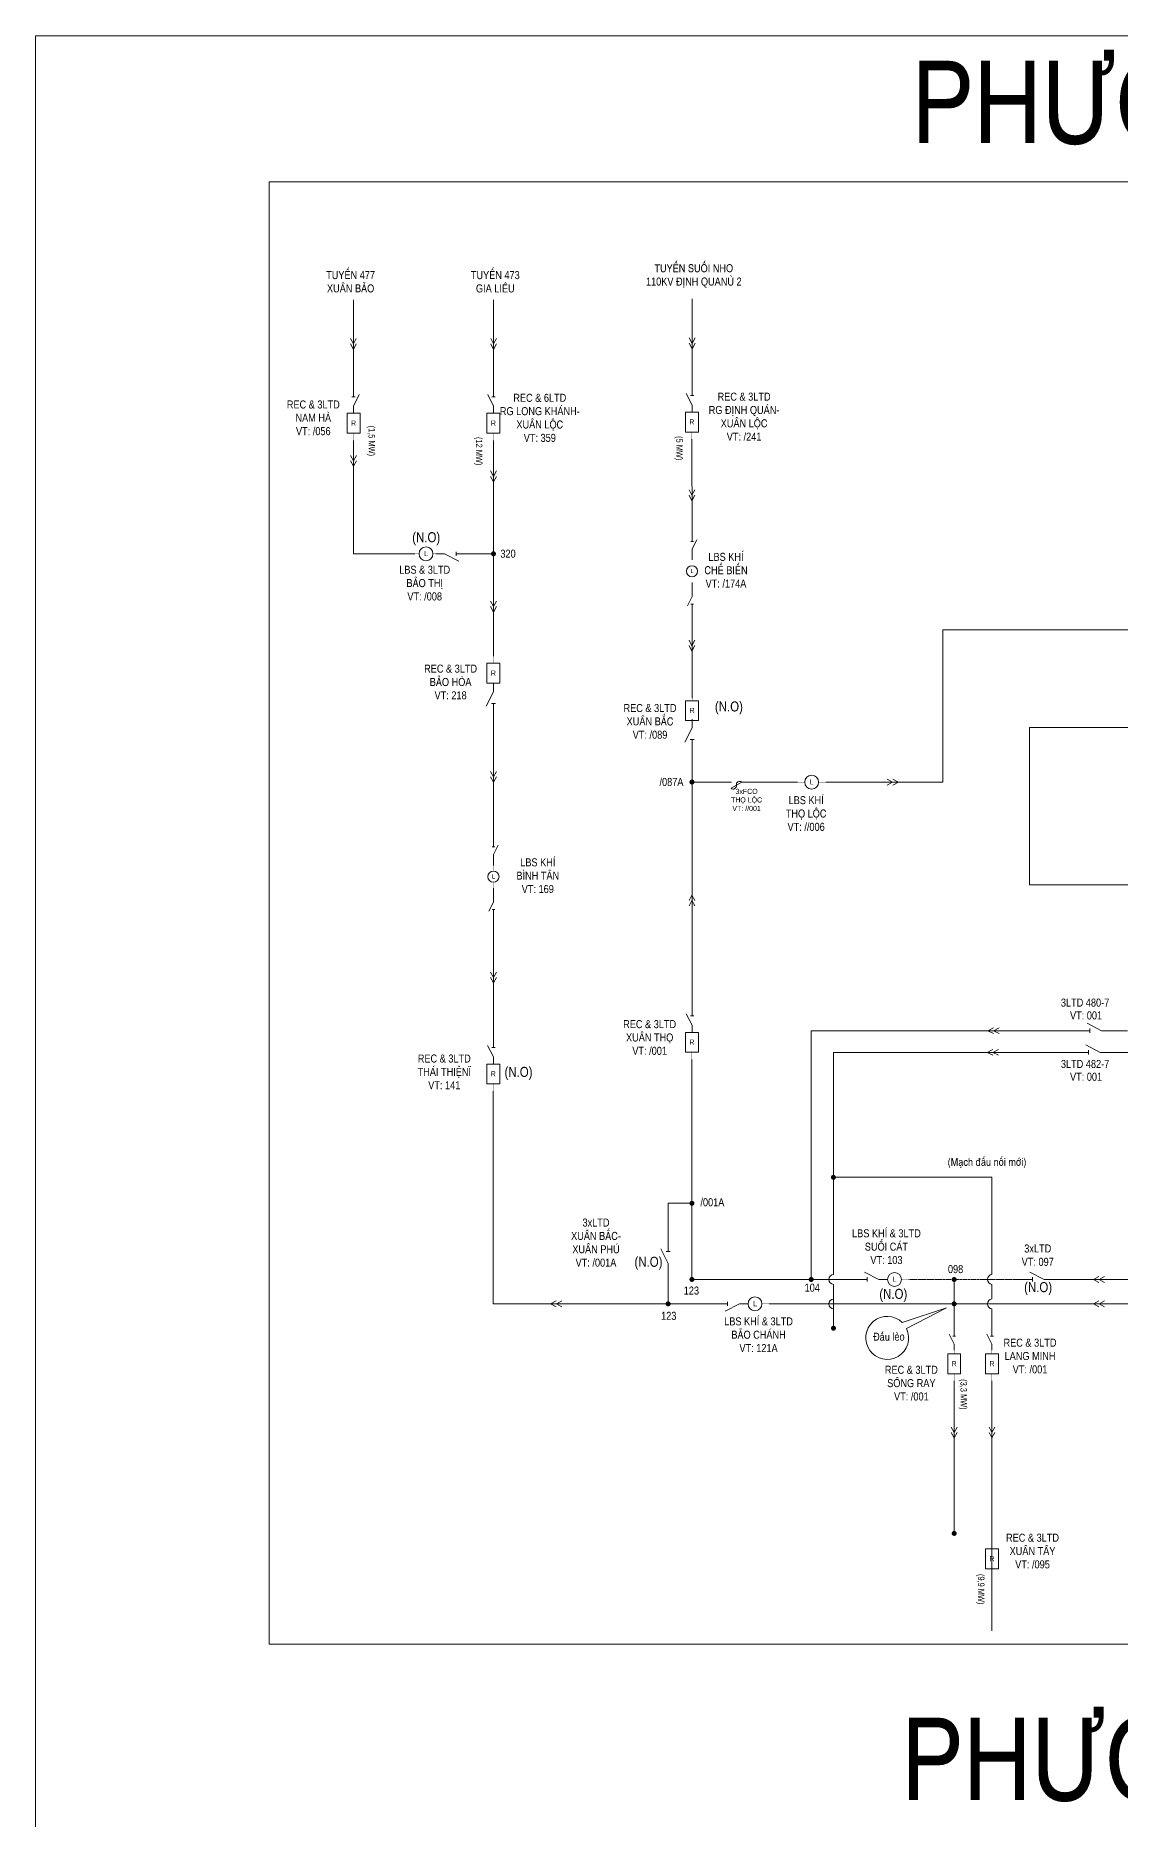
# Model space of a CAD drawing. Header units: inches. Extents: x 2152 to 4977, y -3144 to -873.
# Drawn here: x 3533.1 to 3819.5, y -1348.3 to -877.4 of the extents above; entities that cross this region are included whole.
import ezdxf
from ezdxf.enums import TextEntityAlignment as Align

# ---------------------------------------------------------------- set-up
doc = ezdxf.new("R2010")
doc.units = ezdxf.units.IN
doc.header["$LTSCALE"] = 0.2
doc.header["$MEASUREMENT"] = 0
doc.linetypes.add('DASHED', pattern=[0.75, 0.5, -0.25])
doc.layers.get('0').update_dxf_attribs({"lineweight": 5})
for name, color, linetype, lineweight in [('Cap ngam', 1, 'DASHED', 15), ('Day 22kV', 1, 'Continuous', 13), ('Khung', 7, 'Continuous', 13), ('Text', 7, 'Continuous', 9), ('Thiet bi', 3, 'Continuous', 9)]:
    doc.layers.add(name, color=color, linetype=linetype, lineweight=lineweight)
doc.styles.add('V-H-C', font='VHELVCN.TTF')
doc.styles.add('V-H-C-B', font='VHELVCB.TTF')

# ---------------------------------------------------------------- blocks, each defined once
blk = doc.blocks.new('ALTD')
at = {"color": 0}
for points in [[(3.38, 1.08), (1.27, 0), (0, 0)], [(2.99, 0.31), (2.99, -0.31)], [(2.99, 0), (4.73, 0)]]:
    blk.add_lwpolyline(points, dxfattribs=at)
blk = doc.blocks.new('FCO')
at = {"color": 0}
blk.add_lwpolyline([(0, 0, 0.707499), (0.8, 0.8, -0.707499), (1.6, 1.6, -5.301682)], format="xyb", dxfattribs=at)
blk.add_lwpolyline([(0, 0), (1.6, 1.6)], dxfattribs=at)

msp = doc.modelspace()

# ---------------------------------------------------------------- linework, layer by layer
at = {"layer": 'Cap ngam', "linetype": 'DASHED', "ltscale": 50, "elevation": 0.2}
msp.add_lwpolyline([(3835.66, -1140.07), (3832.91, -1140.07, 0.818695), (3828.88, -1140.07), (3816.84, -1140.07)], format="xyb", dxfattribs=at)
at = {"layer": 'Day 22kV'}
for p, q in [((3616.97, -970.24, -0.44), (3616.97, -947.17, -0.44)), ((3654.01, -970.24, -0.44), (3654.01, -947.17, -0.44)), ((3706.44, -969.94, -0.44), (3706.44, -946.87, -0.44)), ((3706.41, -1008.92, -0.44), (3706.39, -983.93, -0.44)), ((3653.97, -1041.21, -0.44), (3653.97, -984.24, -0.44)), ((3706.42, -1015.82, -0.44), (3706.41, -1014.36, -0.44)), ((3706.42, -1024.03, -0.44), (3706.41, -1021.78, -0.44)), ((3706.44, -1052.26, -0.44), (3706.42, -1029.47, -0.44)), ((3653.97, -1096.46, -0.44), (3653.96, -1094.99, -0.44)), ((3653.97, -1104.66, -0.44), (3653.96, -1102.41, -0.44)), ((3700.12, -1203.78, -0.44), (3700.12, -1212.19, -0.44)), ((3775.65, -1218.5, -0.44), (3775.65, -1205.74, -0.44)), ((3775.65, -1232.52, -0.44), (3775.65, -1272.78, -0.44)), ((3785.62, -1232.52, -0.44), (3785.62, -1298.46, -0.44))]:
    msp.add_line(p, q, dxfattribs=at)
msp.add_lwpolyline([(3594.69, -915.96), (4140.69, -915.96), (4140.69, -1302.06), (3594.69, -1302.06)], close=True, dxfattribs=at)
for points, elevation in [([(3617.02, -984.24), (3617.02, -1014.19), (3633.18, -1014.19)], -0.44), ([(3647.24, -1014.19), (3653.97, -1014.19)], -0.44), ([(3864.03, -1034.22), (3772.68, -1034.22), (3772.68, -1074.46), (3741.73, -1074.46)], 0.2), ([(3706.44, -1074.46), (3716.82, -1074.46)], 0.2), ([(3719.54, -1074.46), (3734.29, -1074.46)], 0.2), ([(3830.85, -1112.38), (3830.85, -1212.19), (3726.76, -1212.19)], 0.2), ([(3808.34, -1140.07), (3737.89, -1140.07), (3737.89, -1205.74)], 0.2), ([(3749.56, -1205.74), (3706.39, -1205.74), (3706.39, -1147.65)], 0.2), ([(3808.03, -1145.79), (3743.77, -1145.79), (3743.77, -1204.42)], 0.2), ([(3828.57, -1145.79), (3816.53, -1145.79)], 0.2), ([(3712.7, -1212.19), (3653.92, -1212.19), (3653.92, -1156.02)], 0.2), ([(3743.77, -1178.78), (3785.62, -1178.78), (3785.62, -1204.42)], -0.44), ([(3700.12, -1195.28), (3700.12, -1185.63), (3706.39, -1185.63)], -0.44), ([(3743.77, -1207.07), (3743.77, -1218.61)], 0.2), ([(3785.62, -1207.07), (3785.62, -1210.86)], -0.44), ([(3785.62, -1213.51), (3785.62, -1218.5)], -0.44)]:
    msp.add_lwpolyline(points, dxfattribs=dict(at, elevation=elevation))
at = {"layer": 'Day 22kV', "const_width": 0.647}
for points, elevation in [([(3653.97, -1013.85, 1), (3653.97, -1014.52, 1), (3653.97, -1013.85, 2.414214)], -0.44), ([(3706.39, -1074.12, 1), (3706.39, -1074.79, 1), (3706.39, -1074.12, 2.414214)], 0.2), ([(3743.77, -1178.45, 1), (3743.77, -1179.12, 1), (3743.77, -1178.45, 2.414214)], -0.44), ([(3706.39, -1185.3, 1), (3706.39, -1185.97, 1), (3706.39, -1185.3, 2.414214)], -0.44), ([(3706.39, -1205.41, 1), (3706.39, -1206.08, 1), (3706.39, -1205.41, 2.414214)], 0.2), ([(3737.89, -1205.41, 1), (3737.89, -1206.08, 1), (3737.89, -1205.41, 2.414214)], -0.44), ([(3775.65, -1205.41, 1), (3775.65, -1206.08, 1), (3775.65, -1205.41, 2.414214)], -0.44), ([(3700.12, -1211.85, 1), (3700.12, -1212.52, 1), (3700.12, -1211.85, 2.414214)], -0.44), ([(3775.65, -1211.85, 1), (3775.65, -1212.52, 1), (3775.65, -1211.85, 2.414214)], -0.44), ([(3743.77, -1218.28, 1), (3743.77, -1218.95, 1), (3743.77, -1218.28, 2.414214)], -0.44), ([(3775.65, -1272.44, 1), (3775.65, -1273.11, 1), (3775.65, -1272.44, 2.414214)], -1.08)]:
    msp.add_lwpolyline(points, format="xyb", dxfattribs=dict(at, elevation=elevation))
at = {"layer": 'Day 22kV'}
for points, elevation in [([(3842.28, -1112.38), (3842.28, -1205.74), (3832.91, -1205.74, 0.818695), (3828.88, -1205.74), (3801.7, -1205.74)], 0.2), ([(3743.77, -1204.42), (3743.77, -1204.42, 0.899221), (3743.77, -1207.07)], 0.2), ([(3785.62, -1204.42), (3785.62, -1204.42, 0.899221), (3785.62, -1207.07)], -0.44), ([(3743.77, -1210.86), (3743.77, -1210.86, 0.899221), (3743.77, -1213.51)], 0.2), ([(3785.62, -1210.86), (3785.62, -1210.86, 0.899221), (3785.62, -1213.51)], -0.44)]:
    msp.add_lwpolyline(points, format="xyb", dxfattribs=dict(at, elevation=elevation))
msp.add_lwpolyline([(3761.93, -1217.12), (3773.59, -1213.2), (3763.07, -1218.71)], dxfattribs=at)
msp.add_arc((3757.96, -1221.17), 5.67, 45.5795, 25.7406, dxfattribs=at)
at = {"layer": 'Khung', "color": 1, "linetype": 'DASHED'}
msp.add_line((3793.2, -1205.74, -0.44), (3763.62, -1205.74, -0.44), dxfattribs=at)
at = {"layer": 'Khung'}
msp.add_lwpolyline([(3533.06, -877.42), (4195.71, -877.42), (4195.71, -1783.4), (3533.06, -1783.4)], close=True, dxfattribs=at)
at = {"layer": 'Khung', "elevation": 0.04}
msp.add_lwpolyline([(3795.5, -1060.08), (3993.15, -1060.08), (3993.15, -1101.57), (3795.5, -1101.57)], close=True, dxfattribs=at)
at = {"layer": 'Text', "color": 1, "linetype": 'Continuous'}
for p, q in [((3653.97, -1056.85, -0.44), (3653.97, -1089.55, -0.44)), ((3706.44, -1066.32, -0.44), (3706.44, -1133.65, -0.44)), ((3653.97, -1102.41, -0.44), (3653.97, -1104.66, -0.44)), ((3653.97, -1110.1, -0.44), (3653.97, -1142.03, -0.44))]:
    msp.add_line(p, q, dxfattribs=at)
at = {"layer": 'Thiet bi'}
for p, q in [((3616.97, -958.79, -0.44), (3616.2, -957.34, -0.44)), ((3616.97, -960.22, -0.44), (3616.2, -958.77, -0.44)), ((3616.97, -958.79, -0.44), (3617.75, -957.34, -0.44)), ((3616.97, -960.22, -0.44), (3617.75, -958.77, -0.44)), ((3654.01, -958.79, -0.44), (3653.24, -957.34, -0.44)), ((3654.01, -960.22, -0.44), (3653.24, -958.77, -0.44)), ((3654.01, -958.79, -0.44), (3654.79, -957.34, -0.44)), ((3654.01, -960.22, -0.44), (3654.79, -958.77, -0.44)), ((3706.44, -958.64, -0.44), (3705.66, -957.19, -0.44)), ((3706.44, -960.07, -0.44), (3705.66, -958.62, -0.44)), ((3706.44, -958.64, -0.44), (3707.21, -957.19, -0.44)), ((3706.44, -960.07, -0.44), (3707.21, -958.62, -0.44)), ((3617.02, -989.66, -0.44), (3616.25, -988.21, -0.44)), ((3617.02, -989.66, -0.44), (3617.8, -988.21, -0.44)), ((3617.02, -991.08, -0.44), (3616.25, -989.63, -0.44)), ((3617.02, -991.08, -0.44), (3617.8, -989.63, -0.44)), ((3653.97, -993.78, -0.44), (3653.19, -992.33, -0.44)), ((3653.97, -993.78, -0.44), (3654.74, -992.33, -0.44)), ((3653.97, -995.2, -0.44), (3653.19, -993.75, -0.44)), ((3653.97, -995.2, -0.44), (3654.74, -993.75, -0.44)), ((3706.4, -998.74, -0.44), (3705.62, -997.29, -0.44)), ((3706.4, -998.74, -0.44), (3707.17, -997.29, -0.44)), ((3706.4, -1000.17, -0.44), (3705.62, -998.72, -0.44)), ((3706.4, -1000.17, -0.44), (3707.17, -998.72, -0.44)), ((3653.97, -1028.14, -0.44), (3653.19, -1026.69, -0.44)), ((3653.97, -1029.57, -0.44), (3653.19, -1028.12, -0.44)), ((3653.97, -1028.14, -0.44), (3654.74, -1026.69, -0.44)), ((3653.97, -1029.57, -0.44), (3654.74, -1028.12, -0.44)), ((3706.4, -1038.45, -0.44), (3705.62, -1037, -0.44)), ((3706.4, -1039.87, -0.44), (3705.62, -1038.42, -0.44)), ((3706.4, -1038.45, -0.44), (3707.17, -1037, -0.44)), ((3706.4, -1039.87, -0.44), (3707.17, -1038.42, -0.44)), ((3653.97, -1073.07, -0.44), (3653.19, -1071.62, -0.44)), ((3653.97, -1074.49, -0.44), (3653.19, -1073.04, -0.44)), ((3653.97, -1073.07, -0.44), (3654.74, -1071.62, -0.44)), ((3653.97, -1074.49, -0.44), (3654.74, -1073.04, -0.44)), ((3759.39, -1074.46, 0.2), (3757.94, -1073.68, 0.2)), ((3759.39, -1074.46, 0.2), (3757.94, -1075.23, 0.2)), ((3760.92, -1074.46, 0.2), (3759.47, -1073.68, 0.2)), ((3760.92, -1074.46, 0.2), (3759.47, -1075.23, 0.2)), ((3706.4, -1104.27, -0.44), (3705.62, -1105.72, -0.44)), ((3706.4, -1105.69, -0.44), (3705.62, -1107.14, -0.44)), ((3706.4, -1104.27, -0.44), (3707.17, -1105.72, -0.44)), ((3706.4, -1105.69, -0.44), (3707.17, -1107.14, -0.44)), ((3653.97, -1126.06, -0.44), (3653.19, -1124.61, -0.44)), ((3653.97, -1126.06, -0.44), (3654.74, -1124.61, -0.44)), ((3653.97, -1127.48, -0.44), (3653.19, -1126.03, -0.44)), ((3653.97, -1127.48, -0.44), (3654.74, -1126.03, -0.44)), ((3784.54, -1140.07, 0.2), (3785.99, -1139.3, 0.2)), ((3786.07, -1140.07, 0.2), (3787.52, -1139.3, 0.2)), ((3784.54, -1140.07, 0.2), (3785.99, -1140.85, 0.2)), ((3786.07, -1140.07, 0.2), (3787.52, -1140.85, 0.2)), ((3784.38, -1145.79, 0.2), (3785.83, -1145.01, 0.2)), ((3784.38, -1145.79, 0.2), (3785.83, -1146.56, 0.2)), ((3785.9, -1145.79, 0.2), (3787.35, -1145.01, 0.2)), ((3785.9, -1145.79, 0.2), (3787.35, -1146.56, 0.2)), ((3812.42, -1205.74, 0.2), (3813.87, -1204.97, 0.2)), ((3813.94, -1205.74, 0.2), (3815.39, -1204.97, 0.2)), ((3812.42, -1205.74, 0.2), (3813.87, -1206.52, 0.2)), ((3813.94, -1205.74, 0.2), (3815.39, -1206.52, 0.2)), ((3669.07, -1212.19, 0.2), (3670.52, -1211.41, 0.2)), ((3669.07, -1212.19, 0.2), (3670.52, -1212.96, 0.2)), ((3670.59, -1212.19, 0.2), (3672.04, -1211.41, 0.2)), ((3670.59, -1212.19, 0.2), (3672.04, -1212.96, 0.2)), ((3812.42, -1212.19, 0.2), (3813.87, -1211.41, 0.2)), ((3812.42, -1212.19, 0.2), (3813.87, -1212.96, 0.2)), ((3813.94, -1212.19, 0.2), (3815.39, -1211.41, 0.2)), ((3813.94, -1212.19, 0.2), (3815.39, -1212.96, 0.2)), ((3775.65, -1246.15, -0.44), (3774.87, -1244.7, -0.44)), ((3775.65, -1247.55, -0.44), (3774.87, -1246.1, -0.44)), ((3775.65, -1246.15, -0.44), (3776.42, -1244.7, -0.44)), ((3775.65, -1247.55, -0.44), (3776.42, -1246.1, -0.44)), ((3785.62, -1246.15, -0.44), (3784.85, -1244.7, -0.44)), ((3785.62, -1247.55, -0.44), (3784.85, -1246.1, -0.44)), ((3785.62, -1246.15, -0.44), (3786.4, -1244.7, -0.44)), ((3785.62, -1247.55, -0.44), (3786.4, -1246.1, -0.44))]:
    msp.add_line(p, q, dxfattribs=at)
at = {"layer": 'Thiet bi', "lineweight": 20, "ltscale": 10}
for points, elevation in [([(3615.31, -977.1), (3615.31, -982.36), (3618.73, -982.36), (3618.73, -977.1), (3615.31, -977.1)], -0.44), ([(3655.68, -977.1), (3655.68, -982.36), (3652.26, -982.36), (3652.26, -977.1), (3655.68, -977.1)], -0.44), ([(3708.1, -976.8), (3708.1, -982.05), (3704.68, -982.05), (3704.68, -976.8), (3708.1, -976.8)], -0.44), ([(3655.68, -1043.1), (3655.68, -1048.35), (3652.26, -1048.35), (3652.26, -1043.1), (3655.68, -1043.1)], -0.44), ([(3708.15, -1052.96), (3708.15, -1058.21), (3704.72, -1058.21), (3704.72, -1052.96), (3708.15, -1052.96)], -1.08), ([(3708.1, -1140.51), (3708.1, -1145.77), (3704.68, -1145.77), (3704.68, -1140.51), (3708.1, -1140.51)], -0.44), ([(3655.63, -1148.89), (3655.63, -1154.14), (3652.21, -1154.14), (3652.21, -1148.89), (3655.63, -1148.89)], -0.44), ([(3777.36, -1225.39), (3777.36, -1230.64), (3773.93, -1230.64), (3773.93, -1225.39), (3777.36, -1225.39)], -0.44), ([(3787.34, -1225.39), (3787.34, -1230.64), (3783.91, -1230.64), (3783.91, -1225.39), (3787.34, -1225.39)], -0.44), ([(3787.34, -1276.88), (3787.34, -1282.13), (3783.91, -1282.13), (3783.91, -1276.88), (3787.34, -1276.88)], -0.44)]:
    msp.add_lwpolyline(points, dxfattribs=dict(at, elevation=elevation))
at = {"layer": 'Thiet bi'}
for points, elevation in [([(3617.02, -975.22, 0.064, 0.064, 0), (3617.02, -977.1, 0.32, 0.32, 0)], -0.44), ([(3653.97, -975.22, 0.064, 0.064, 0), (3653.97, -977.1, 0.32, 0.32, 0)], -0.44), ([(3706.39, -974.92, 0.064, 0.064, 0), (3706.39, -976.8, 0.32, 0.32, 0)], -0.44), ([(3617.02, -982.36, 0.064, 0.064, 0), (3617.02, -984.24, 0.32, 0.32, 0)], -0.44), ([(3653.97, -982.36, 0.064, 0.064, 0), (3653.97, -984.24, 0.32, 0.32, 0)], -0.44), ([(3706.39, -982.05, 0.064, 0.064, 0), (3706.39, -983.93, 0.32, 0.32, 0)], -0.44), ([(3632.44, -1014.19, 0.064, 0.064, 0), (3634.32, -1014.19, 0.32, 0.32, 0)], -1.08), ([(3638, -1014.19, 0.064, 0.064, 0), (3639.88, -1014.19, 0.32, 0.32, 0)], -0.44), ([(3706.42, -1015.82, 0.0512, 0.0512, 0), (3706.42, -1017.33, 0.256, 0.256, 0)], -0.44), ([(3706.42, -1020.27, 0.0512, 0.0512, 0), (3706.42, -1021.78, 0.256, 0.256, 0)], -0.44), ([(3653.97, -1041.21, 0.064, 0.064, 0), (3653.97, -1043.1, 0.32, 0.32, 0)], -0.44), ([(3653.97, -1048.35, 0.064, 0.064, 0), (3653.97, -1050.23, 0.32, 0.32, 0)], -0.44), ([(3706.44, -1051.08, 0.064, 0.064, 0), (3706.44, -1052.96, 0.32, 0.32, 0)], -1.08), ([(3706.44, -1058.21, 0.064, 0.064, 0), (3706.44, -1060.09, 0.32, 0.32, 0)], -1.08), ([(3653.97, -1096.46, 0.0512, 0.0512, 0), (3653.97, -1097.96, 0.256, 0.256, 0)], -0.44), ([(3653.97, -1100.9, 0.0512, 0.0512, 0), (3653.97, -1102.41, 0.256, 0.256, 0)], -0.44), ([(3706.39, -1138.63, 0.064, 0.064, 0), (3706.39, -1140.51, 0.32, 0.32, 0)], -0.44), ([(3653.92, -1147.01, 0.064, 0.064, 0), (3653.92, -1148.89, 0.32, 0.32, 0)], -0.44), ([(3706.39, -1145.77, 0.064, 0.064, 0), (3706.39, -1147.65, 0.32, 0.32, 0)], -0.44), ([(3653.92, -1154.14, 0.064, 0.064, 0), (3653.92, -1156.02, 0.32, 0.32, 0)], -0.44), ([(3756.18, -1205.74, 0.064, 0.064, 0), (3758.06, -1205.74, 0.32, 0.32, 0)], -0.44), ([(3761.74, -1205.74, 0.064, 0.064, 0), (3763.62, -1205.74, 0.32, 0.32, 0)], -0.44), ([(3719.32, -1212.19, 0.064, 0.064, 0), (3721.2, -1212.19, 0.32, 0.32, 0)], -0.44), ([(3724.88, -1212.19, 0.064, 0.064, 0), (3726.76, -1212.19, 0.32, 0.32, 0)], 0.2), ([(3775.65, -1223.51, 0.064, 0.064, 0), (3775.65, -1225.39, 0.32, 0.32, 0)], -0.44), ([(3785.62, -1223.51, 0.064, 0.064, 0), (3785.62, -1225.39, 0.32, 0.32, 0)], -0.44), ([(3775.65, -1230.64, 0.064, 0.064, 0), (3775.65, -1232.52, 0.32, 0.32, 0)], -0.44), ([(3785.62, -1230.64, 0.064, 0.064, 0), (3785.62, -1232.52, 0.32, 0.32, 0)], -0.44), ([(3785.62, -1274.99, 0.064, 0.064, 0), (3785.62, -1276.88, 0.32, 0.32, 0)], -0.44), ([(3785.62, -1282.13, 0.064, 0.064, 0), (3785.62, -1284.01, 0.32, 0.32, 0)], -0.44)]:
    msp.add_lwpolyline(points, format="xyseb", dxfattribs=dict(at, elevation=elevation))
at = {"layer": 'Thiet bi', "color": 1, "elevation": 0.2}
for points in [[(3734.29, -1074.46, 0.064, 0.064, 0), (3736.17, -1074.46, 0.32, 0.32, 0)], [(3739.85, -1074.46, 0.064, 0.064, 0), (3741.73, -1074.46, 0.32, 0.32, 0)]]:
    msp.add_lwpolyline(points, format="xyseb", dxfattribs=at)
at = {"layer": 'Thiet bi', "lineweight": 20, "ltscale": 10}
for centre, radius in [((3636.16, -1014.19, -0.44), 1.84), ((3706.42, -1018.8, 0.07), 1.47), ((3653.97, -1099.43, 0.07), 1.47), ((3759.9, -1205.74, 0.2), 1.84), ((3723.04, -1212.19, 0.2), 1.84)]:
    msp.add_circle(centre, radius, dxfattribs=at)
at = {"layer": 'Thiet bi', "color": 1, "lineweight": 20, "ltscale": 10}
msp.add_circle((3738.01, -1074.46, 0.84), 1.84, dxfattribs=at)

# ---------------------------------------------------------------- block references
at = {"layer": 'Day 22kV', "yscale": 1.798227080179004, "zscale": 1.79822708017858}
for p, xscale, rotation in [((3638.74, -1014.19, -0.44), -1.798227080178549, 180.0000000000072), ((3721.2, -1212.19, 0.2), 1.798227080178549, 180)]:
    msp.add_blockref('ALTD', p, dxfattribs=dict(at, xscale=xscale, rotation=rotation))
at = {"layer": 'Day 22kV', "xscale": -1.798227080178549, "yscale": 1.798227080179004, "zscale": 1.79822708017858}
for p in [(3758.06, -1205.74, 0.2), (3801.7, -1205.74, 0.2)]:
    msp.add_blockref('ALTD', p, dxfattribs=at)
at = {"layer": 'Thiet bi'}
for name, p, xscale, yscale, zscale, rotation in [('ALTD', (3616.97, -977.04, -0.44), -1.438581664143157, 1.438581664143157, 1.438581664142865, 270), ('ALTD', (3654.01, -977.04, -0.44), 1.438581664143157, 1.438581664143157, 1.438581664142865, 90), ('ALTD', (3706.44, -976.74, -0.44), 1.438581664143157, 1.438581664143157, 1.438581664142865, 90), ('ALTD', (3706.42, -1014.36, -0.44), -1.150865331314435, 1.150865331314435, 1.150865331314292, 269.9999999999774), ('ALTD', (3706.42, -1024.03, -0.44), -1.150865331314435, 1.150865331314435, 1.150865331314292, 89.99999999997739), ('ALTD', (3653.97, -1048.35, -0.44), -1.798227080178549, 1.798227080178549, 1.79822708017858, 90), ('ALTD', (3706.44, -1057.82, -0.44), -1.798227080178549, 1.798227080178549, 1.79822708017858, 90), ('FCO', (3719.54, -1074.46, 0.2), 1.438581664143154, 1.43858166414293, 1.438581664142865, 164.99999999999), ('ALTD', (3653.97, -1094.99, -0.44), -1.150865331314435, 1.150865331314435, 1.150865331314292, 269.9999999999774), ('ALTD', (3653.97, -1104.66, -0.44), -1.150865331314435, 1.150865331314435, 1.150865331314292, 89.99999999997739), ('ALTD', (3706.44, -1140.45, -0.44), 1.438581664143157, 1.438581664143157, 1.438581664142865, 90), ('ALTD', (3653.97, -1148.83, -0.44), 1.438581664143157, 1.438581664143157, 1.438581664142865, 90), ('ALTD', (3700.12, -1203.78, -0.44), 1.798227080179004, 1.798227080179004, 1.79822708017858, 90), ('ALTD', (3775.65, -1224.45, -0.44), 1.258758956125348, 1.258758956125348, 1.258758956125006, 90), ('ALTD', (3785.62, -1224.45, -0.44), 1.258758956125348, 1.258758956125348, 1.258758956125006, 90)]:
    msp.add_blockref(name, p, dxfattribs=dict(at, xscale=xscale, yscale=yscale, zscale=zscale, rotation=rotation))
at = {"layer": 'Thiet bi', "xscale": -1.798227080178549, "yscale": 1.798227080179004, "zscale": 1.79822708017858}
for p in [(3816.84, -1140.07, 0.2), (3816.53, -1145.79, 0.2)]:
    msp.add_blockref('ALTD', p, dxfattribs=at)

# ---------------------------------------------------------------- texts
at = {"layer": 'Text', "style": 'V-H-C-B'}
for s, p in [('(1,5 MW)', (3620.98, -980.36, 0.2)), ('(12 MW)', (3649.33, -983.36, 0.2)), ('(5 MW)', (3702.25, -983.12, 0.2)), ('(3,3 MW)', (3777.32, -1232.07, 0.2)), ('(9,9 MW)', (3781.94, -1283.49, 0.2))]:
    msp.add_text(s, height=1.706, rotation=270, dxfattribs=at).set_placement(p)
at = {"layer": 'Text', "color": 1, "style": 'V-H-C-B'}
for p in [(3636.21, -1011.13, -0.44), (3716.16, -1055.8, -0.44), (3660.59, -1152.27, -0.44), (3694.91, -1202.4), (3759.57, -1210.87), (3797.82, -1209.09)]:
    msp.add_text('(N.O)', height=2.639, dxfattribs=at).set_placement(p, align=Align.CENTER)
at = {"layer": 'Text', "style": 'V-H-C'}
for s, p in [('3LTD 480-7', (3803.83, -1133.72, 0.2)), ('VT: 001', (3806.24, -1137.1, 0.2)), ('3LTD 482-7', (3803.83, -1149.91, 0.2)), ('VT: 001', (3806.24, -1153.29, 0.2))]:
    msp.add_text(s, height=2.113, dxfattribs=at).set_placement(p)
at = {"layer": 'Text', "attachment_point": 5, "style": 'V-H-C'}
for s, insert, char_height, width in [('PHÖÔNG AÙN 2.1', (3861.06, -895.2, 3.7), 21.7149, 773.2879), ('TUYEÁN SUOÁI NHO\\P110KV ÑÒNH QUANÙ 2', (3706.88, -940.85, -0.44), 2.1129, 24.2559), ('TUYEÁN 477 \\PXUAÂN BAÛO', (3616.24, -942.39, -0.44), 2.1129, 24.2559), ('TUYEÁN 473 \\PGIA LIEÂU', (3654.46, -942.39, -0.44), 2.1129, 24.2559), ('REC & 3LTD\\PNAM HAØ\\PVT: /056', (3606.39, -978.31, -0.44), 2.113, 29.7747), ('REC & 6LTD\\PRG LONG KHAÙNH-\\PXUAÂN LOÄC\\PVT: 359', (3666.21, -978.31, -0.44), 2.1129, 20.1484), ('REC & 3LTD\\PRG ÑÒNH QUAÙN-\\PXUAÂN LOÄC\\PVT: /241', (3720.16, -978, -0.44), 2.1129, 24.2559), ('320', (3657.82, -1014.17, -0.44), 2.113, 24.2559), ('LBS KHÍ\\PCHEÁ BIEÁN\\PVT: /174A', (3715.38, -1018.53, -0.44), 2.113, 24.2559), ('LBS & 3LTD\\PBAÛO THÒ\\PVT: /008', (3635.81, -1021.93, -0.44), 2.113, 24.2559), ('REC & 3LTD\\PBAÛO HOØA\\PVT: 218', (3642.65, -1048.04, -0.44), 2.113, 24.2559), ('REC & 3LTD\\PXUAÂN BAÉC\\PVT: /089', (3695.32, -1058.44, -0.44), 2.113, 24.2559), ('/087A', (3700.98, -1074.43, 0.2), 2.113, 24.2559), ('3xFCO\\PTHOÏ LOÄC\\PVT: //001', (3720.82, -1079.17, 0.2), 1.349, 19.5), ('LBS KHÍ\\PTHOÏ LOÄC\\PVT: //006', (3736.55, -1082.76, 0.2), 2.113, 28.3633), ('LBS KHÍ\\PBÌNH TAÂN\\PVT: 169', (3665.68, -1099.17, -0.44), 2.113, 29.7747), ('REC & 3LTD\\PXUAÂN THOÏ\\PVT: /001', (3695.22, -1141.88, -0.44), 2.113, 24.2559), ('REC & 3LTD\\PTHAÙI THIEÄNÏ\\PVT: 141', (3640.98, -1150.94, -0.44), 2.1129, 24.2559), ('(Maïch ñaáu noái môùi)', (3784.32, -1175, 0.2), 2.1129, 24.2559), ('/001A', (3711.79, -1185.38, -0.44), 2.113, 24.2559), ('3xLTD\\PXUAÂN BAÉC-\\PXUAÂN PHUÙ\\PVT: /001A', (3681.05, -1196.03), 2.1129, 30.6578), ('LBS KHÍ & 3LTD\\PSUOÁI CAÙT\\PVT: 103', (3757.76, -1197.1, 0.2), 2.1129, 24.2559), ('3xLTD\\PVT: 097', (3797.72, -1199.34, 0.2), 2.113, 24.2559), ('098', (3776.02, -1203.02, -0.44), 2.113, 24.2559), ('123', (3706.24, -1208.69, -0.44), 2.113, 24.2559), ('104', (3738.16, -1207.92, -0.44), 2.113, 24.2559), ('123', (3700.26, -1215.35, -0.44), 2.113, 24.2559), ('LBS KHÍ & 3LTD\\PBAÛO CHAÙNH\\PVT: 121A', (3723.98, -1220.33, 0.2), 2.1129, 24.2559), ('Ñaáu leøo', (3758.4, -1220.87), 2.113, 24.2559), ('REC & 3LTD\\PLANG MINH\\PVT: /001', (3795.68, -1225.97, -0.44), 2.113, 24.2559), ('REC & 3LTD\\PSOÂNG RAY\\PVT: /001', (3764.34, -1233.12, -0.44), 2.113, 24.2559), ('REC & 3LTD\\PXUAÂN TAÂY\\PVT: /095', (3796.34, -1277.45, -0.44), 2.113, 24.2559), ('PHÖÔNG AÙN 2.2', (3858.32, -1332.58, 3.7), 21.7149, 773.2879)]:
    msp.add_mtext(s, dxfattribs=dict(at, insert=insert, char_height=char_height, width=width))
at = {"layer": 'Thiet bi', "attachment_point": 5, "style": 'V-H-C'}
for s, insert, char_height, width in [('R', (3617.01, -979.68, -0.44), 1.35, 18.0356), ('R', (3653.96, -979.68, -0.44), 1.35, 18.0356), ('R', (3706.38, -979.38, -0.44), 1.35, 18.0356), ('L', (3636.19, -1014.12, -1.08), 1.35, 18.0356), ('L', (3706.45, -1018.75, -0.44), 1.08, 14.4285), ('R', (3653.96, -1045.68, -0.44), 1.35, 18.0356), ('R', (3706.43, -1055.54, -1.08), 1.35, 18.0356), ('L', (3654, -1099.38, -0.44), 1.08, 14.4285), ('R', (3706.38, -1143.09, -0.44), 1.35, 18.0356), ('R', (3653.91, -1151.47, -0.44), 1.35, 18.0356), ('L', (3759.94, -1205.68, -0.44), 1.35, 18.0356), ('L', (3723.08, -1212.12, -0.44), 1.35, 18.0356), ('R', (3775.64, -1227.97, -0.44), 1.35, 18.0356), ('R', (3785.62, -1227.97, -0.44), 1.35, 18.0356), ('R', (3785.62, -1279.46, -0.44), 1.35, 18.0356)]:
    msp.add_mtext(s, dxfattribs=dict(at, insert=insert, char_height=char_height, width=width))
at = {"layer": 'Thiet bi', "color": 1, "insert": (3738.04, -1074.39, 0.2), "char_height": 1.35, "width": 18.0356, "attachment_point": 5, "style": 'V-H-C'}
msp.add_mtext('L', dxfattribs=at)

doc.saveas('drawing.dxf')
